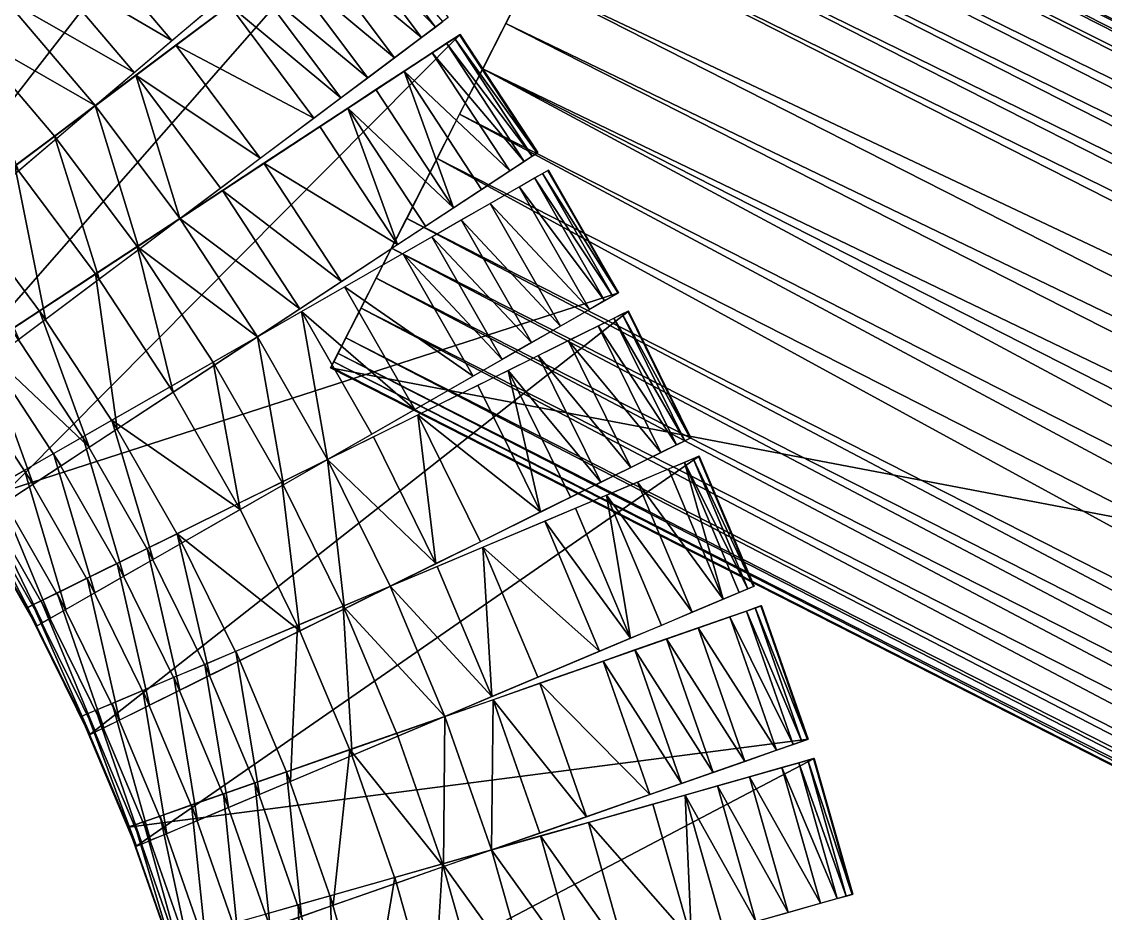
# Model space of a CAD drawing. Header units: metres. Extents: x 13603 to 14134, y -24468 to -24240.
# Drawn here: x 14079 to 14088.37, y -24385.45 to -24377.74 of the extents above; entities that cross this region are included whole.
import ezdxf

# ---------------------------------------------------------------- set-up
doc = ezdxf.new("R2010")
doc.units = ezdxf.units.M

msp = doc.modelspace()

# ---------------------------------------------------------------- linework, layer by layer
at = {"layer": 'L1_L2_201308_VentDevel'}
for points in [[(13805.9824, -24274.2246, 1124.5247), (14123.5234, -24435.6641, 1136.3988), (13803.3535, -24279.3965, 1124.5247)], [(13805.9189, -24274.3496, 1129.0072), (14123.4971, -24435.7168, 1140.6011), (13805.9561, -24274.2773, 1128.7271)], [(13805.9561, -24274.2773, 1128.7271), (14123.5205, -24435.6699, 1140.0408), (13805.9795, -24274.2305, 1128.1667)], [(13805.9561, -24274.2773, 1128.7271), (14123.4971, -24435.7168, 1140.6011), (14123.5205, -24435.6699, 1140.0408)], [(13805.9795, -24274.2305, 1128.1667), (14123.5234, -24435.6641, 1139.7607), (13805.9824, -24274.2246, 1127.8866)], [(13805.9795, -24274.2305, 1128.1667), (14123.5205, -24435.6699, 1140.0408), (14123.5234, -24435.6641, 1139.7607)], [(13805.9824, -24274.2246, 1127.8866), (14123.5234, -24435.6641, 1136.3988), (13805.9824, -24274.2246, 1124.5247)], [(13805.9824, -24274.2246, 1127.8866), (14123.5234, -24435.6641, 1139.7607), (14123.5234, -24435.6641, 1136.3988)], [(13805.8506, -24274.4844, 1129.2874), (14123.46, -24435.7891, 1140.8813), (13805.9189, -24274.3496, 1129.0072)], [(13805.9189, -24274.3496, 1129.0072), (14123.46, -24435.7891, 1140.8813), (14123.4971, -24435.7168, 1140.6011)], [(13805.7197, -24274.7422, 1129.5675), (14123.3916, -24435.9238, 1141.1614), (13805.8506, -24274.4844, 1129.2874)], [(13805.8506, -24274.4844, 1129.2874), (14123.3916, -24435.9238, 1141.1614), (14123.46, -24435.7891, 1140.8813)], [(13805.5879, -24275.002, 1129.7244), (14123.2607, -24436.1816, 1141.4416), (13805.7197, -24274.7422, 1129.5675)], [(13805.7197, -24274.7422, 1129.5675), (14123.2607, -24436.1816, 1141.4416), (14123.3916, -24435.9238, 1141.1614)], [(13805.4561, -24275.2598, 1129.8477), (14123.1289, -24436.4414, 1141.5985), (13805.5879, -24275.002, 1129.7244)], [(13805.5879, -24275.002, 1129.7244), (14123.1289, -24436.4414, 1141.5985), (14123.2607, -24436.1816, 1141.4416)], [(13805.3252, -24275.5176, 1129.9373), (14122.9971, -24436.6992, 1141.7217), (13805.4561, -24275.2598, 1129.8477)], [(13805.4561, -24275.2598, 1129.8477), (14122.9971, -24436.6992, 1141.7217), (14123.1289, -24436.4414, 1141.5985)], [(13805.0625, -24276.0352, 1130.0662), (14122.8662, -24436.957, 1141.8114), (13805.3252, -24275.5176, 1129.9373)], [(13805.3252, -24275.5176, 1129.9373), (14122.8662, -24436.957, 1141.8114), (14122.9971, -24436.6992, 1141.7217)], [(13804.8682, -24276.418, 1130.111), (14122.6035, -24437.4746, 1141.9403), (13805.0625, -24276.0352, 1130.0662)], [(13805.0625, -24276.0352, 1130.0662), (14122.6035, -24437.4746, 1141.9403), (14122.8662, -24436.957, 1141.8114)], [(13804.668, -24276.8105, 1130.1278), (14122.4092, -24437.8574, 1141.9851), (13804.8682, -24276.418, 1130.111)], [(13804.8682, -24276.418, 1130.111), (14122.4092, -24437.8574, 1141.9851), (14122.6035, -24437.4746, 1141.9403)], [(13804.4678, -24277.2031, 1130.111), (14122.0088, -24438.6426, 1141.9851), (13804.668, -24276.8105, 1130.1278)], [(13804.668, -24276.8105, 1130.1278), (14122.0088, -24438.6426, 1141.9851), (14122.209, -24438.25, 1142.0019)], [(13804.668, -24276.8105, 1130.1278), (14122.209, -24438.25, 1142.0019), (14122.4092, -24437.8574, 1141.9851)], [(13804.2734, -24277.5859, 1130.0662), (14121.8145, -24439.0254, 1141.9403), (13804.4678, -24277.2031, 1130.111)], [(13804.4678, -24277.2031, 1130.111), (14121.8145, -24439.0254, 1141.9403), (14122.0088, -24438.6426, 1141.9851)], [(13804.0107, -24278.1035, 1129.9373), (14121.5518, -24439.543, 1141.8114), (13804.2734, -24277.5859, 1130.0662)], [(13804.2734, -24277.5859, 1130.0662), (14121.5518, -24439.543, 1141.8114), (14121.8145, -24439.0254, 1141.9403)], [(13803.8799, -24278.3613, 1129.8477), (14121.4209, -24439.8008, 1141.7217), (13804.0107, -24278.1035, 1129.9373)], [(13804.0107, -24278.1035, 1129.9373), (14121.4209, -24439.8008, 1141.7217), (14121.5518, -24439.543, 1141.8114)], [(13803.748, -24278.6191, 1129.7244), (14121.2891, -24440.0586, 1141.5985), (13803.8799, -24278.3613, 1129.8477)], [(13803.8799, -24278.3613, 1129.8477), (14121.2891, -24440.0586, 1141.5985), (14121.4209, -24439.8008, 1141.7217)], [(13803.6162, -24278.8789, 1129.5675), (14121.1572, -24440.3184, 1141.4416), (13803.748, -24278.6191, 1129.7244)], [(13803.748, -24278.6191, 1129.7244), (14121.1572, -24440.3184, 1141.4416), (14121.2891, -24440.0586, 1141.5985)], [(13803.4854, -24279.1367, 1129.2874), (14121.0264, -24440.5762, 1141.1614), (13803.6162, -24278.8789, 1129.5675)], [(13803.6162, -24278.8789, 1129.5675), (14121.0264, -24440.5762, 1141.1614), (14121.1572, -24440.3184, 1141.4416)], [(13803.417, -24279.2715, 1129.0072), (14120.958, -24440.7109, 1140.8813), (13803.4854, -24279.1367, 1129.2874)], [(13803.4854, -24279.1367, 1129.2874), (14120.958, -24440.7109, 1140.8813), (14121.0264, -24440.5762, 1141.1614)], [(13803.3564, -24279.3906, 1128.1667), (14120.8975, -24440.8301, 1140.0408), (13803.3799, -24279.3438, 1128.7271)], [(13803.3799, -24279.3438, 1128.7271), (14120.9209, -24440.7832, 1140.6011), (13803.417, -24279.2715, 1129.0072)], [(13803.3799, -24279.3438, 1128.7271), (14120.8975, -24440.8301, 1140.0408), (14120.9209, -24440.7832, 1140.6011)], [(13803.417, -24279.2715, 1129.0072), (14120.9209, -24440.7832, 1140.6011), (14120.958, -24440.7109, 1140.8813)], [(13803.3535, -24279.3965, 1127.8866), (14120.8945, -24440.8359, 1139.7607), (13803.3564, -24279.3906, 1128.1667)], [(13803.3535, -24279.3965, 1124.5247), (14123.5234, -24435.6641, 1136.3988), (14120.8945, -24440.8359, 1136.3988)], [(13803.3535, -24279.3965, 1124.5247), (14120.8945, -24440.8359, 1136.3988), (13803.3535, -24279.3965, 1127.8866)], [(13803.3535, -24279.3965, 1127.8866), (14120.8945, -24440.8359, 1136.3988), (14120.8945, -24440.8359, 1139.7607)], [(13803.3564, -24279.3906, 1128.1667), (14120.8945, -24440.8359, 1139.7607), (14120.8975, -24440.8301, 1140.0408)], [(14079.0713, -24373.6934, 1134.5474), (14076.0352, -24378.7832, 1134.5555), (14075.1377, -24377.9551, 1134.5474)], [(14079.0713, -24373.6934, 1134.5474), (14079.9688, -24374.5215, 1134.5555), (14076.0352, -24378.7832, 1134.5555)], [(14080.0957, -24374.6465, 1134.5555), (14080.9414, -24375.5293, 1134.5637), (14075.9082, -24378.6582, 1134.5555)], [(14075.9082, -24378.6582, 1134.5555), (14080.9414, -24375.5293, 1134.5637), (14076.7539, -24379.541, 1134.5637)], [(14084.3027, -24375.5625, 1134.5825), (14102.1309, -24384.627, 1135.2491), (14081.6738, -24380.7344, 1134.5825)], [(14084.2764, -24375.6152, 1138.7848), (14102.1279, -24384.6328, 1138.8911), (14084.2998, -24375.5684, 1138.2245)], [(14084.2998, -24375.5684, 1138.2245), (14102.1309, -24384.627, 1138.611), (14084.3027, -24375.5625, 1137.9443)], [(14084.2998, -24375.5684, 1138.2245), (14102.1279, -24384.6328, 1138.8911), (14102.1309, -24384.627, 1138.611)], [(14084.3027, -24375.5625, 1137.9443), (14102.1309, -24384.627, 1135.2491), (14084.3027, -24375.5625, 1134.5825)], [(14084.3027, -24375.5625, 1137.9443), (14102.1309, -24384.627, 1138.611), (14102.1309, -24384.627, 1135.2491)], [(14081.0596, -24375.6602, 1134.5637), (14077.4258, -24380.3418, 1134.5719), (14076.6357, -24379.4102, 1134.5637)], [(14081.0596, -24375.6602, 1134.5637), (14081.8496, -24376.5918, 1134.5719), (14077.4258, -24380.3418, 1134.5719)], [(14084.1709, -24375.8223, 1139.3451), (14102.0674, -24384.752, 1139.7316), (14084.2393, -24375.6875, 1139.0649)], [(14084.2393, -24375.6875, 1139.0649), (14102.1045, -24384.6797, 1139.4514), (14084.2764, -24375.6152, 1138.7848)], [(14084.2393, -24375.6875, 1139.0649), (14102.0674, -24384.752, 1139.7316), (14102.1045, -24384.6797, 1139.4514)], [(14084.2764, -24375.6152, 1138.7848), (14102.1045, -24384.6797, 1139.4514), (14102.1279, -24384.6328, 1138.8911)], [(14084.04, -24376.0801, 1139.6252), (14101.999, -24384.8867, 1140.0117), (14084.1709, -24375.8223, 1139.3451)], [(14084.1709, -24375.8223, 1139.3451), (14101.999, -24384.8867, 1140.0117), (14102.0674, -24384.752, 1139.7316)], [(14083.9082, -24376.3398, 1139.7822), (14101.8682, -24385.1445, 1140.2919), (14084.04, -24376.0801, 1139.6252)], [(14084.04, -24376.0801, 1139.6252), (14101.8682, -24385.1445, 1140.2919), (14101.999, -24384.8867, 1140.0117)], [(14083.7773, -24376.5977, 1139.9054), (14101.7363, -24385.4043, 1140.4488), (14083.9082, -24376.3398, 1139.7822)], [(14083.9082, -24376.3398, 1139.7822), (14101.7363, -24385.4043, 1140.4488), (14101.8682, -24385.1445, 1140.2919)], [(14083.6455, -24376.8555, 1139.9951), (14101.6055, -24385.6621, 1140.572), (14083.7773, -24376.5977, 1139.9054)], [(14083.7773, -24376.5977, 1139.9054), (14101.6055, -24385.6621, 1140.572), (14101.7363, -24385.4043, 1140.4488)], [(14081.959, -24376.7285, 1134.5719), (14078.0479, -24381.1816, 1134.5801), (14077.3164, -24380.2051, 1134.5719)], [(14081.959, -24376.7285, 1134.5719), (14082.6904, -24377.7051, 1134.5801), (14078.0479, -24381.1816, 1134.5801)], [(14081.7266, -24376.9023, 1139.332), (14082.5791, -24377.7891, 1139.0602), (14081.8477, -24376.8125, 1139.052)], [(14081.8477, -24376.8125, 1139.052), (14082.5791, -24377.7891, 1139.0602), (14082.6436, -24377.7402, 1138.7802)], [(14081.4941, -24377.0762, 1139.612), (14082.458, -24377.8789, 1139.3402), (14081.7266, -24376.9023, 1139.332)], [(14081.7266, -24376.9023, 1139.332), (14082.458, -24377.8789, 1139.3402), (14082.5791, -24377.7891, 1139.0602)], [(14083.3828, -24377.373, 1140.124), (14101.4736, -24385.9199, 1140.6617), (14083.6455, -24376.8555, 1139.9951)], [(14083.6455, -24376.8555, 1139.9951), (14101.4736, -24385.9199, 1140.6617), (14101.6055, -24385.6621, 1140.572)], [(14079.1836, -24377.25, 1140.147), (14080.3008, -24377.9043, 1140.1104), (14079.5107, -24376.9727, 1140.1022)], [(14079.5107, -24376.9727, 1140.1022), (14080.3008, -24377.9043, 1140.1104), (14080.7432, -24377.5293, 1139.9816)], [(14081.2627, -24377.25, 1139.7688), (14082.2256, -24378.0527, 1139.6202), (14081.4941, -24377.0762, 1139.612)], [(14081.4941, -24377.0762, 1139.612), (14082.2256, -24378.0527, 1139.6202), (14082.458, -24377.8789, 1139.3402)], [(14078.8477, -24377.5352, 1140.1638), (14079.9736, -24378.1816, 1140.1552), (14079.1836, -24377.25, 1140.147)], [(14079.1836, -24377.25, 1140.147), (14079.9736, -24378.1816, 1140.1552), (14080.3008, -24377.9043, 1140.1104)], [(14081.0303, -24377.4238, 1139.892), (14081.9941, -24378.2266, 1139.777), (14081.2627, -24377.25, 1139.7688)], [(14081.2627, -24377.25, 1139.7688), (14081.9941, -24378.2266, 1139.777), (14082.2256, -24378.0527, 1139.6202)], [(14083.1885, -24377.7559, 1140.1688), (14101.2109, -24386.4375, 1140.7906), (14083.3828, -24377.373, 1140.124)], [(14083.3828, -24377.373, 1140.124), (14101.2109, -24386.4375, 1140.7906), (14101.4736, -24385.9199, 1140.6617)], [(14080.7979, -24377.5977, 1139.9816), (14081.7617, -24378.4004, 1139.9002), (14081.0303, -24377.4238, 1139.892)], [(14081.0303, -24377.4238, 1139.892), (14081.7617, -24378.4004, 1139.9002), (14081.9941, -24378.2266, 1139.777)], [(14078.5117, -24377.8203, 1140.147), (14079.6377, -24378.4668, 1140.172), (14078.8477, -24377.5352, 1140.1638)], [(14078.8477, -24377.5352, 1140.1638), (14079.6377, -24378.4668, 1140.172), (14079.9736, -24378.1816, 1140.1552)], [(14080.334, -24377.9453, 1140.1104), (14081.5293, -24378.5742, 1139.9898), (14080.7979, -24377.5977, 1139.9816)], [(14080.7979, -24377.5977, 1139.9816), (14081.5293, -24378.5742, 1139.9898), (14081.7617, -24378.4004, 1139.9002)], [(14078.5117, -24377.8203, 1140.147), (14078.9746, -24379.0293, 1140.1104), (14079.3018, -24378.752, 1140.1552)], [(14078.5117, -24377.8203, 1140.147), (14079.3018, -24378.752, 1140.1552), (14079.6377, -24378.4668, 1140.172)], [(14082.9883, -24378.1484, 1140.1855), (14101.0166, -24386.8203, 1140.8354), (14083.1885, -24377.7559, 1140.1688)], [(14083.1885, -24377.7559, 1140.1688), (14101.0166, -24386.8203, 1140.8354), (14101.2109, -24386.4375, 1140.7906)], [(14082.793, -24377.8516, 1134.5801), (14078.6162, -24382.0566, 1134.5883), (14077.9453, -24381.0352, 1134.5801)], [(14082.793, -24377.8516, 1134.5801), (14083.4639, -24378.873, 1134.5883), (14078.6162, -24382.0566, 1134.5883)], [(14082.5508, -24378.0098, 1139.3402), (14083.3477, -24378.9492, 1139.0684), (14082.6768, -24377.9277, 1139.0602)], [(14082.6768, -24377.9277, 1139.0602), (14083.415, -24378.9043, 1138.7883), (14082.7441, -24377.8828, 1138.7802)], [(14082.6768, -24377.9277, 1139.0602), (14083.3477, -24378.9492, 1139.0684), (14083.415, -24378.9043, 1138.7883)], [(14082.7441, -24377.8828, 1138.7802), (14083.459, -24378.877, 1138.2283), (14082.7881, -24377.8555, 1138.2202)], [(14082.7441, -24377.8828, 1138.7802), (14083.415, -24378.9043, 1138.7883), (14083.459, -24378.877, 1138.2283)], [(14082.7881, -24377.8555, 1138.2202), (14083.4639, -24378.873, 1137.9483), (14082.793, -24377.8516, 1137.9401)], [(14082.7881, -24377.8555, 1138.2202), (14083.459, -24378.877, 1138.2283), (14083.4639, -24378.873, 1137.9483)], [(14082.793, -24377.8516, 1137.9401), (14083.4639, -24378.873, 1134.5883), (14082.793, -24377.8516, 1134.5801)], [(14082.793, -24377.8516, 1137.9401), (14083.4639, -24378.873, 1137.9483), (14083.4639, -24378.873, 1134.5883)], [(14079.9902, -24378.2031, 1140.1552), (14081.0654, -24378.9219, 1140.1186), (14080.334, -24377.9453, 1140.1104)], [(14080.334, -24377.9453, 1140.1104), (14081.0654, -24378.9219, 1140.1186), (14081.5293, -24378.5742, 1139.9898)], [(14082.3086, -24378.1699, 1139.6202), (14083.2217, -24379.0312, 1139.3484), (14082.5508, -24378.0098, 1139.3402)], [(14082.5508, -24378.0098, 1139.3402), (14083.2217, -24379.0312, 1139.3484), (14083.3477, -24378.9492, 1139.0684)], [(14079.6377, -24378.4668, 1140.172), (14080.3691, -24379.4434, 1140.1802), (14079.9902, -24378.2031, 1140.1552)], [(14079.9902, -24378.2031, 1140.1552), (14080.3691, -24379.4434, 1140.1802), (14080.7217, -24379.1797, 1140.1634)], [(14079.9902, -24378.2031, 1140.1552), (14080.7217, -24379.1797, 1140.1634), (14081.0654, -24378.9219, 1140.1186)], [(14082.0654, -24378.3281, 1139.777), (14082.7363, -24379.3496, 1139.7852), (14082.3086, -24378.1699, 1139.6202)], [(14082.3086, -24378.1699, 1139.6202), (14082.7363, -24379.3496, 1139.7852), (14082.9795, -24379.1914, 1139.6284)], [(14082.3086, -24378.1699, 1139.6202), (14082.9795, -24379.1914, 1139.6284), (14083.2217, -24379.0312, 1139.3484)], [(14082.7881, -24378.541, 1140.1688), (14100.6162, -24387.6055, 1140.8354), (14082.9883, -24378.1484, 1140.1855)], [(14082.9883, -24378.1484, 1140.1855), (14100.6162, -24387.6055, 1140.8354), (14100.8164, -24387.2129, 1140.8522)], [(14082.9883, -24378.1484, 1140.1855), (14100.8164, -24387.2129, 1140.8522), (14101.0166, -24386.8203, 1140.8354)], [(14081.8232, -24378.4883, 1139.9002), (14082.7363, -24379.3496, 1139.7852), (14082.0654, -24378.3281, 1139.777)], [(14079.2852, -24378.7305, 1140.1552), (14080.0166, -24379.707, 1140.1634), (14079.6377, -24378.4668, 1140.172)], [(14079.6377, -24378.4668, 1140.172), (14080.0166, -24379.707, 1140.1634), (14080.3691, -24379.4434, 1140.1802)], [(14081.5811, -24378.6465, 1139.9898), (14082.252, -24379.668, 1139.998), (14081.8232, -24378.4883, 1139.9002)], [(14081.8232, -24378.4883, 1139.9002), (14082.252, -24379.668, 1139.998), (14082.4941, -24379.5098, 1139.9084)], [(14081.8232, -24378.4883, 1139.9002), (14082.4941, -24379.5098, 1139.9084), (14082.7363, -24379.3496, 1139.7852)], [(14082.5938, -24378.9238, 1140.124), (14100.4219, -24387.9883, 1140.7906), (14082.7881, -24378.541, 1140.1688)], [(14082.7881, -24378.541, 1140.1688), (14100.4219, -24387.9883, 1140.7906), (14100.6162, -24387.6055, 1140.8354)], [(14081.0967, -24378.9648, 1140.1186), (14082.252, -24379.668, 1139.998), (14081.5811, -24378.6465, 1139.9898)], [(14078.9414, -24378.9883, 1140.1104), (14079.6729, -24379.9648, 1140.1186), (14079.2852, -24378.7305, 1140.1552)], [(14079.2852, -24378.7305, 1140.1552), (14079.6729, -24379.9648, 1140.1186), (14080.0166, -24379.707, 1140.1634)], [(14080.7373, -24379.2012, 1140.1634), (14081.7676, -24379.9863, 1140.1268), (14081.0967, -24378.9648, 1140.1186)], [(14081.0967, -24378.9648, 1140.1186), (14081.7676, -24379.9863, 1140.1268), (14082.252, -24379.668, 1139.998)], [(14082.3311, -24379.4414, 1139.9951), (14100.1592, -24388.5059, 1140.6617), (14082.5938, -24378.9238, 1140.124)], [(14082.5938, -24378.9238, 1140.124), (14100.1592, -24388.5059, 1140.6617), (14100.4219, -24387.9883, 1140.7906)], [(14078.4775, -24379.3359, 1139.9816), (14079.209, -24380.3125, 1139.9898), (14078.9414, -24378.9883, 1140.1104)], [(14083.5566, -24379.0234, 1134.5883), (14078.5234, -24381.9062, 1134.5883), (14084.1641, -24380.084, 1134.5964)], [(14078.9414, -24378.9883, 1140.1104), (14079.209, -24380.3125, 1139.9898), (14079.6729, -24379.9648, 1140.1186)], [(14083.4355, -24379.0918, 1139.0684), (14083.5059, -24379.0527, 1138.7883), (14084.1133, -24380.1133, 1138.7965)], [(14083.5059, -24379.0527, 1138.7883), (14083.5518, -24379.0273, 1138.2283), (14084.1592, -24380.0879, 1138.2365)], [(14083.5059, -24379.0527, 1138.7883), (14084.1592, -24380.0879, 1138.2365), (14084.1133, -24380.1133, 1138.7965)], [(14083.5518, -24379.0273, 1138.2283), (14083.5566, -24379.0234, 1137.9483), (14084.1641, -24380.084, 1137.9565)], [(14083.5518, -24379.0273, 1138.2283), (14084.1641, -24380.084, 1137.9565), (14084.1592, -24380.0879, 1138.2365)], [(14083.5566, -24379.0234, 1137.9483), (14083.5566, -24379.0234, 1134.5883), (14084.1641, -24380.084, 1134.5964)], [(14083.5566, -24379.0234, 1137.9483), (14084.1641, -24380.084, 1134.5964), (14084.1641, -24380.084, 1137.9565)], [(14083.3047, -24379.168, 1139.3484), (14083.4355, -24379.0918, 1139.0684), (14084.043, -24380.1523, 1139.0765)], [(14083.4355, -24379.0918, 1139.0684), (14084.1133, -24380.1133, 1138.7965), (14084.043, -24380.1523, 1139.0765)], [(14080.3691, -24379.4434, 1140.1802), (14081.4082, -24380.2227, 1140.1716), (14080.7373, -24379.2012, 1140.1634)], [(14080.7373, -24379.2012, 1140.1634), (14081.4082, -24380.2227, 1140.1716), (14081.7676, -24379.9863, 1140.1268)], [(14083.0527, -24379.3125, 1139.6284), (14083.3047, -24379.168, 1139.3484), (14083.9121, -24380.2285, 1139.3566)], [(14083.3047, -24379.168, 1139.3484), (14084.043, -24380.1523, 1139.0765), (14083.9121, -24380.2285, 1139.3566)], [(14078.4775, -24379.3359, 1139.9816), (14078.9766, -24380.4863, 1139.9002), (14079.209, -24380.3125, 1139.9898)], [(14082.8018, -24379.4551, 1139.7852), (14083.0527, -24379.3125, 1139.6284), (14083.6602, -24380.373, 1139.6365)], [(14083.0527, -24379.3125, 1139.6284), (14083.9121, -24380.2285, 1139.3566), (14083.6602, -24380.373, 1139.6365)], [(14080.001, -24379.6855, 1140.1634), (14081.04, -24380.4648, 1140.1884), (14080.3691, -24379.4434, 1140.1802)], [(14080.3691, -24379.4434, 1140.1802), (14081.04, -24380.4648, 1140.1884), (14081.4082, -24380.2227, 1140.1716)], [(14082.1992, -24379.6992, 1139.9054), (14100.0273, -24388.7637, 1140.572), (14082.3311, -24379.4414, 1139.9951)], [(14082.3311, -24379.4414, 1139.9951), (14100.0273, -24388.7637, 1140.572), (14100.1592, -24388.5059, 1140.6617)], [(14082.5498, -24379.5996, 1139.9084), (14082.8018, -24379.4551, 1139.7852), (14083.4092, -24380.5156, 1139.7933)], [(14082.8018, -24379.4551, 1139.7852), (14083.6602, -24380.373, 1139.6365), (14083.4092, -24380.5156, 1139.7933)], [(14082.2979, -24379.7441, 1139.998), (14082.5498, -24379.5996, 1139.9084), (14083.1572, -24380.6602, 1139.9166)], [(14082.5498, -24379.5996, 1139.9084), (14083.4092, -24380.5156, 1139.7933), (14083.1572, -24380.6602, 1139.9166)], [(14079.6416, -24379.9219, 1140.1186), (14080.3125, -24380.9434, 1140.1268), (14080.001, -24379.6855, 1140.1634)], [(14080.001, -24379.6855, 1140.1634), (14080.3125, -24380.9434, 1140.1268), (14080.6719, -24380.707, 1140.1716)], [(14080.001, -24379.6855, 1140.1634), (14080.6719, -24380.707, 1140.1716), (14081.04, -24380.4648, 1140.1884)], [(14082.0684, -24379.957, 1139.7822), (14099.8965, -24389.0215, 1140.4488), (14082.1992, -24379.6992, 1139.9054)], [(14082.1992, -24379.6992, 1139.9054), (14099.8965, -24389.0215, 1140.4488), (14100.0273, -24388.7637, 1140.572)], [(14081.7949, -24380.0332, 1140.1268), (14082.2979, -24379.7441, 1139.998), (14082.9053, -24380.8047, 1140.0062)], [(14082.2979, -24379.7441, 1139.998), (14083.1572, -24380.6602, 1139.9166), (14082.9053, -24380.8047, 1140.0062)], [(14079.1572, -24380.2402, 1139.9898), (14079.8281, -24381.2617, 1139.998), (14079.6416, -24379.9219, 1140.1186)], [(14079.6416, -24379.9219, 1140.1186), (14079.8281, -24381.2617, 1139.998), (14080.3125, -24380.9434, 1140.1268)], [(14081.9365, -24380.2168, 1139.6252), (14099.7646, -24389.2812, 1140.2919), (14082.0684, -24379.957, 1139.7822)], [(14082.0684, -24379.957, 1139.7822), (14099.7646, -24389.2812, 1140.2919), (14099.8965, -24389.0215, 1140.4488)], [(14078.5234, -24381.9062, 1134.5883), (14079.1309, -24382.9668, 1134.5964), (14084.1641, -24380.084, 1134.5964)], [(14081.4229, -24380.2461, 1140.1716), (14081.7949, -24380.0332, 1140.1268), (14082.4023, -24381.0938, 1140.1349)], [(14081.7949, -24380.0332, 1140.1268), (14082.9053, -24380.8047, 1140.0062), (14082.4023, -24381.0938, 1140.1349)], [(14078.915, -24380.3984, 1139.9002), (14079.5859, -24381.4199, 1139.9084), (14079.1572, -24380.2402, 1139.9898)], [(14084.248, -24380.2422, 1134.5964), (14079.0469, -24382.8086, 1134.5964), (14079.5879, -24383.9043, 1134.6046)], [(14079.1572, -24380.2402, 1139.9898), (14079.5859, -24381.4199, 1139.9084), (14079.8281, -24381.2617, 1139.998)], [(14084.248, -24380.2422, 1134.5964), (14079.5879, -24383.9043, 1134.6046), (14084.7891, -24381.3379, 1134.6046)], [(14081.04, -24380.4648, 1140.1884), (14081.4229, -24380.2461, 1140.1716), (14081.6475, -24381.5254, 1140.1965)], [(14081.4229, -24380.2461, 1140.1716), (14082.0303, -24381.3066, 1140.1797), (14081.6475, -24381.5254, 1140.1965)], [(14081.4229, -24380.2461, 1140.1716), (14082.4023, -24381.0938, 1140.1349), (14082.0303, -24381.3066, 1140.1797)], [(14081.8057, -24380.4746, 1139.3451), (14099.6338, -24389.5391, 1140.0117), (14081.9365, -24380.2168, 1139.6252)], [(14081.9365, -24380.2168, 1139.6252), (14099.6338, -24389.5391, 1140.0117), (14099.7646, -24389.2812, 1140.2919)], [(14084.123, -24380.3027, 1139.0765), (14084.1953, -24380.2676, 1138.7965), (14084.7363, -24381.3633, 1138.8047)], [(14084.1953, -24380.2676, 1138.7965), (14084.2422, -24380.2441, 1138.2365), (14084.7832, -24381.3398, 1138.2447)], [(14084.1953, -24380.2676, 1138.7965), (14084.7832, -24381.3398, 1138.2447), (14084.7363, -24381.3633, 1138.8047)], [(14084.2422, -24380.2441, 1138.2365), (14084.248, -24380.2422, 1137.9565), (14084.7891, -24381.3379, 1137.9647)], [(14084.2422, -24380.2441, 1138.2365), (14084.7891, -24381.3379, 1137.9647), (14084.7832, -24381.3398, 1138.2447)], [(14084.248, -24380.2422, 1137.9565), (14084.248, -24380.2422, 1134.5964), (14084.7891, -24381.3379, 1134.6046)], [(14084.248, -24380.2422, 1137.9565), (14084.7891, -24381.3379, 1134.6046), (14084.7891, -24381.3379, 1137.9647)], [(14083.7275, -24380.498, 1139.6365), (14083.9873, -24380.3691, 1139.3566), (14084.5283, -24381.4648, 1139.3647)], [(14083.9873, -24380.3691, 1139.3566), (14084.123, -24380.3027, 1139.0765), (14084.6641, -24381.3984, 1139.0847)], [(14083.9873, -24380.3691, 1139.3566), (14084.6641, -24381.3984, 1139.0847), (14084.5283, -24381.4648, 1139.3647)], [(14084.123, -24380.3027, 1139.0765), (14084.7363, -24381.3633, 1138.8047), (14084.6641, -24381.3984, 1139.0847)], [(14078.6729, -24380.5586, 1139.777), (14079.5859, -24381.4199, 1139.9084), (14078.915, -24380.3984, 1139.9002)], [(14080.6572, -24380.6836, 1140.1716), (14081.04, -24380.4648, 1140.1884), (14081.2646, -24381.7441, 1140.1797)], [(14081.04, -24380.4648, 1140.1884), (14081.6475, -24381.5254, 1140.1965), (14081.2646, -24381.7441, 1140.1797)], [(14078.4297, -24380.7168, 1139.6202), (14079.1006, -24381.7383, 1139.6284), (14078.6729, -24380.5586, 1139.777)], [(14078.6729, -24380.5586, 1139.777), (14079.1006, -24381.7383, 1139.6284), (14079.3438, -24381.5801, 1139.7852)], [(14078.6729, -24380.5586, 1139.777), (14079.3438, -24381.5801, 1139.7852), (14079.5859, -24381.4199, 1139.9084)], [(14081.7373, -24380.6094, 1139.0649), (14099.5654, -24389.6738, 1139.7316), (14081.8057, -24380.4746, 1139.3451)], [(14081.8057, -24380.4746, 1139.3451), (14099.5654, -24389.6738, 1139.7316), (14099.6338, -24389.5391, 1140.0117)], [(14083.4678, -24380.627, 1139.7933), (14083.7275, -24380.498, 1139.6365), (14084.2686, -24381.5938, 1139.6447)], [(14083.7275, -24380.498, 1139.6365), (14084.5283, -24381.4648, 1139.3647), (14084.2686, -24381.5938, 1139.6447)], [(14081.7002, -24380.6816, 1138.7848), (14099.5283, -24389.7461, 1139.4514), (14081.7373, -24380.6094, 1139.0649)], [(14081.7373, -24380.6094, 1139.0649), (14099.5283, -24389.7461, 1139.4514), (14099.5654, -24389.6738, 1139.7316)], [(14083.208, -24380.7559, 1139.9166), (14083.4678, -24380.627, 1139.7933), (14084.0088, -24381.7227, 1139.8015)], [(14083.4678, -24380.627, 1139.7933), (14084.2686, -24381.5938, 1139.6447), (14084.0088, -24381.7227, 1139.8015)], [(14078.4297, -24380.7168, 1139.6202), (14078.8584, -24381.8984, 1139.3484), (14079.1006, -24381.7383, 1139.6284)], [(14080.2852, -24380.8965, 1140.1268), (14080.6572, -24380.6836, 1140.1716), (14080.8926, -24381.957, 1140.1349)], [(14080.6572, -24380.6836, 1140.1716), (14081.2646, -24381.7441, 1140.1797), (14080.8926, -24381.957, 1140.1349)], [(14081.6738, -24380.7344, 1137.9443), (14099.502, -24389.7988, 1138.611), (14081.6768, -24380.7285, 1138.2245)], [(14081.6738, -24380.7344, 1134.5825), (14102.1309, -24384.627, 1135.2491), (14099.502, -24389.7988, 1135.2491)], [(14081.6738, -24380.7344, 1134.5825), (14099.502, -24389.7988, 1135.2491), (14081.6738, -24380.7344, 1137.9443)], [(14081.6738, -24380.7344, 1137.9443), (14099.502, -24389.7988, 1135.2491), (14099.502, -24389.7988, 1138.611)], [(14081.6768, -24380.7285, 1138.2245), (14099.5049, -24389.793, 1138.8911), (14081.7002, -24380.6816, 1138.7848)], [(14081.6768, -24380.7285, 1138.2245), (14099.502, -24389.7988, 1138.611), (14099.5049, -24389.793, 1138.8911)], [(14081.7002, -24380.6816, 1138.7848), (14099.5049, -24389.793, 1138.8911), (14099.5283, -24389.7461, 1139.4514)], [(14082.9473, -24380.8828, 1140.0062), (14083.208, -24380.7559, 1139.9166), (14083.4883, -24381.9785, 1140.0143)], [(14083.208, -24380.7559, 1139.9166), (14083.749, -24381.8516, 1139.9247), (14083.4883, -24381.9785, 1140.0143)], [(14083.208, -24380.7559, 1139.9166), (14084.0088, -24381.7227, 1139.8015), (14083.749, -24381.8516, 1139.9247)], [(14079.7822, -24381.1855, 1139.998), (14080.2852, -24380.8965, 1140.1268), (14080.8926, -24381.957, 1140.1349)], [(14082.4277, -24381.1406, 1140.1349), (14082.9473, -24380.8828, 1140.0062), (14083.4883, -24381.9785, 1140.0143)], [(14079.5303, -24381.3301, 1139.9084), (14079.7822, -24381.1855, 1139.998), (14080.1377, -24382.3906, 1139.9166)], [(14079.7822, -24381.1855, 1139.998), (14080.3896, -24382.2461, 1140.0062), (14080.1377, -24382.3906, 1139.9166)], [(14079.7822, -24381.1855, 1139.998), (14080.8926, -24381.957, 1140.1349), (14080.3896, -24382.2461, 1140.0062)], [(14082.043, -24381.3301, 1140.1797), (14082.4277, -24381.1406, 1140.1349), (14082.584, -24382.4258, 1140.1879)], [(14082.4277, -24381.1406, 1140.1349), (14082.9688, -24382.2363, 1140.1431), (14082.584, -24382.4258, 1140.1879)], [(14082.4277, -24381.1406, 1140.1349), (14083.4883, -24381.9785, 1140.0143), (14082.9688, -24382.2363, 1140.1431)], [(14079.2783, -24381.4746, 1139.7852), (14079.5303, -24381.3301, 1139.9084), (14079.8857, -24382.5352, 1139.7933)], [(14079.5303, -24381.3301, 1139.9084), (14080.1377, -24382.3906, 1139.9166), (14079.8857, -24382.5352, 1139.7933)], [(14081.6475, -24381.5254, 1140.1965), (14082.043, -24381.3301, 1140.1797), (14082.584, -24382.4258, 1140.1879)], [(14079.0273, -24381.6172, 1139.6284), (14079.2783, -24381.4746, 1139.7852), (14079.6348, -24382.6777, 1139.6365)], [(14079.2783, -24381.4746, 1139.7852), (14079.8857, -24382.5352, 1139.7933), (14079.6348, -24382.6777, 1139.6365)], [(14084.8613, -24381.4961, 1134.6046), (14079.5156, -24383.7461, 1134.6046), (14079.9893, -24384.8711, 1134.6128)], [(14084.8613, -24381.4961, 1134.6046), (14079.9893, -24384.8711, 1134.6128), (14085.335, -24382.6211, 1134.6128)], [(14084.8076, -24381.5176, 1138.8047), (14084.8555, -24381.498, 1138.2447), (14085.3291, -24382.623, 1138.2529)], [(14084.8555, -24381.498, 1138.2447), (14084.8613, -24381.4961, 1137.9647), (14085.335, -24382.6211, 1137.9728)], [(14084.8555, -24381.498, 1138.2447), (14085.335, -24382.6211, 1137.9728), (14085.3291, -24382.623, 1138.2529)], [(14084.8613, -24381.4961, 1137.9647), (14084.8613, -24381.4961, 1134.6046), (14085.335, -24382.6211, 1134.6128)], [(14084.8613, -24381.4961, 1137.9647), (14085.335, -24382.6211, 1134.6128), (14085.335, -24382.6211, 1137.9728)], [(14081.252, -24381.7207, 1140.1797), (14081.6475, -24381.5254, 1140.1965), (14081.793, -24382.8164, 1140.1879)], [(14081.6475, -24381.5254, 1140.1965), (14082.1885, -24382.6211, 1140.2047), (14081.793, -24382.8164, 1140.1879)], [(14081.6475, -24381.5254, 1140.1965), (14082.584, -24382.4258, 1140.1879), (14082.1885, -24382.6211, 1140.2047)], [(14084.5938, -24381.6074, 1139.3647), (14084.7334, -24381.5508, 1139.0847), (14085.0674, -24382.7324, 1139.3729)], [(14084.7334, -24381.5508, 1139.0847), (14084.8076, -24381.5176, 1138.8047), (14085.2812, -24382.6426, 1138.8129)], [(14084.7334, -24381.5508, 1139.0847), (14085.207, -24382.6758, 1139.0929), (14085.0674, -24382.7324, 1139.3729)], [(14084.7334, -24381.5508, 1139.0847), (14085.2812, -24382.6426, 1138.8129), (14085.207, -24382.6758, 1139.0929)], [(14084.8076, -24381.5176, 1138.8047), (14085.3291, -24382.623, 1138.2529), (14085.2812, -24382.6426, 1138.8129)], [(14078.7754, -24381.7617, 1139.3484), (14079.0273, -24381.6172, 1139.6284), (14079.3828, -24382.8223, 1139.3566)], [(14079.0273, -24381.6172, 1139.6284), (14079.6348, -24382.6777, 1139.6365), (14079.3828, -24382.8223, 1139.3566)], [(14084.3271, -24381.7207, 1139.6447), (14084.5938, -24381.6074, 1139.3647), (14085.0674, -24382.7324, 1139.3729)], [(14078.6445, -24381.8379, 1139.0684), (14078.7754, -24381.7617, 1139.3484), (14079.252, -24382.8984, 1139.0765)], [(14078.7754, -24381.7617, 1139.3484), (14079.3828, -24382.8223, 1139.3566), (14079.252, -24382.8984, 1139.0765)], [(14080.8672, -24381.9102, 1140.1349), (14081.252, -24381.7207, 1140.1797), (14081.4082, -24383.0059, 1140.1431)], [(14081.252, -24381.7207, 1140.1797), (14081.793, -24382.8164, 1140.1879), (14081.4082, -24383.0059, 1140.1431)], [(14084.0596, -24381.834, 1139.8015), (14084.3271, -24381.7207, 1139.6447), (14084.8008, -24382.8457, 1139.6529)], [(14084.3271, -24381.7207, 1139.6447), (14085.0674, -24382.7324, 1139.3729), (14084.8008, -24382.8457, 1139.6529)], [(14078.5742, -24381.877, 1138.7883), (14078.6445, -24381.8379, 1139.0684), (14079.1816, -24382.9375, 1138.7965)], [(14078.6445, -24381.8379, 1139.0684), (14079.252, -24382.8984, 1139.0765), (14079.1816, -24382.9375, 1138.7965)], [(14083.792, -24381.9453, 1139.9247), (14084.0596, -24381.834, 1139.8015), (14084.2656, -24383.0703, 1139.9329)], [(14084.0596, -24381.834, 1139.8015), (14084.5332, -24382.959, 1139.8097), (14084.2656, -24383.0703, 1139.9329)], [(14084.0596, -24381.834, 1139.8015), (14084.8008, -24382.8457, 1139.6529), (14084.5332, -24382.959, 1139.8097)], [(14078.5234, -24381.9062, 1137.9483), (14078.5283, -24381.9023, 1138.2283), (14079.1309, -24382.9668, 1137.9565)], [(14078.5234, -24381.9062, 1134.5883), (14078.5234, -24381.9062, 1137.9483), (14079.1309, -24382.9668, 1134.5964)], [(14078.5234, -24381.9062, 1137.9483), (14079.1309, -24382.9668, 1137.9565), (14079.1309, -24382.9668, 1134.5964)], [(14078.5283, -24381.9023, 1138.2283), (14078.5742, -24381.877, 1138.7883), (14079.1357, -24382.9629, 1138.2365)], [(14078.5283, -24381.9023, 1138.2283), (14079.1357, -24382.9629, 1138.2365), (14079.1309, -24382.9668, 1137.9565)], [(14078.5742, -24381.877, 1138.7883), (14079.1816, -24382.9375, 1138.7965), (14079.1357, -24382.9629, 1138.2365)], [(14080.3477, -24382.168, 1140.0062), (14080.8672, -24381.9102, 1140.1349), (14081.4082, -24383.0059, 1140.1431)], [(14083.5244, -24382.0586, 1140.0143), (14083.792, -24381.9453, 1139.9247), (14084.2656, -24383.0703, 1139.9329)], [(14082.9902, -24382.2832, 1140.1431), (14083.5244, -24382.0586, 1140.0143), (14083.998, -24383.1836, 1140.0225)], [(14083.5244, -24382.0586, 1140.0143), (14084.2656, -24383.0703, 1139.9329), (14083.998, -24383.1836, 1140.0225)], [(14080.0869, -24382.2949, 1139.9166), (14080.3477, -24382.168, 1140.0062), (14080.6279, -24383.3906, 1139.9247)], [(14080.3477, -24382.168, 1140.0062), (14080.8887, -24383.2637, 1140.0143), (14080.6279, -24383.3906, 1139.9247)], [(14080.3477, -24382.168, 1140.0062), (14081.4082, -24383.0059, 1140.1431), (14080.8887, -24383.2637, 1140.0143)], [(14079.8271, -24382.4238, 1139.7933), (14080.0869, -24382.2949, 1139.9166), (14080.3682, -24383.5195, 1139.8015)], [(14080.0869, -24382.2949, 1139.9166), (14080.6279, -24383.3906, 1139.9247), (14080.3682, -24383.5195, 1139.8015)], [(14082.5947, -24382.4492, 1140.1879), (14082.9902, -24382.2832, 1140.1431), (14083.0684, -24383.5742, 1140.1961)], [(14082.9902, -24382.2832, 1140.1431), (14083.4639, -24383.4082, 1140.1513), (14083.0684, -24383.5742, 1140.1961)], [(14082.9902, -24382.2832, 1140.1431), (14083.998, -24383.1836, 1140.0225), (14083.4639, -24383.4082, 1140.1513)], [(14079.5674, -24382.5527, 1139.6365), (14079.8271, -24382.4238, 1139.7933), (14080.1084, -24383.6484, 1139.6447)], [(14079.8271, -24382.4238, 1139.7933), (14080.3682, -24383.5195, 1139.8015), (14080.1084, -24383.6484, 1139.6447)], [(14082.1885, -24382.6211, 1140.2047), (14082.5947, -24382.4492, 1140.1879), (14083.0684, -24383.5742, 1140.1961)], [(14079.3076, -24382.6816, 1139.3566), (14079.5674, -24382.5527, 1139.6365), (14079.8486, -24383.7773, 1139.3647)], [(14079.5674, -24382.5527, 1139.6365), (14080.1084, -24383.6484, 1139.6447), (14079.8486, -24383.7773, 1139.3647)], [(14081.7822, -24382.793, 1140.1879), (14082.1885, -24382.6211, 1140.2047), (14082.6621, -24383.7461, 1140.2129)], [(14082.1885, -24382.6211, 1140.2047), (14083.0684, -24383.5742, 1140.1961), (14082.6621, -24383.7461, 1140.2129)], [(14079.1719, -24382.748, 1139.0765), (14079.3076, -24382.6816, 1139.3566), (14079.7129, -24383.8438, 1139.0847)], [(14079.3076, -24382.6816, 1139.3566), (14079.8486, -24383.7773, 1139.3647), (14079.7129, -24383.8438, 1139.0847)], [(14079.0469, -24382.8086, 1137.9565), (14079.0527, -24382.8066, 1138.2365), (14079.5879, -24383.9043, 1137.9647)], [(14079.0469, -24382.8086, 1134.5964), (14079.0469, -24382.8086, 1137.9565), (14079.5879, -24383.9043, 1134.6046)], [(14079.0469, -24382.8086, 1137.9565), (14079.5879, -24383.9043, 1137.9647), (14079.5879, -24383.9043, 1134.6046)], [(14079.0527, -24382.8066, 1138.2365), (14079.0996, -24382.7832, 1138.7965), (14079.5938, -24383.9023, 1138.2447)], [(14079.0527, -24382.8066, 1138.2365), (14079.5938, -24383.9023, 1138.2447), (14079.5879, -24383.9043, 1137.9647)], [(14079.0996, -24382.7832, 1138.7965), (14079.1719, -24382.748, 1139.0765), (14079.6406, -24383.8789, 1138.8047)], [(14079.0996, -24382.7832, 1138.7965), (14079.6406, -24383.8789, 1138.8047), (14079.5938, -24383.9023, 1138.2447)], [(14079.1719, -24382.748, 1139.0765), (14079.7129, -24383.8438, 1139.0847), (14079.6406, -24383.8789, 1138.8047)], [(14085.3994, -24382.7891, 1134.6128), (14085.8027, -24383.9434, 1134.621), (14079.9248, -24384.7031, 1134.6128)], [(14081.3867, -24382.959, 1140.1431), (14081.7822, -24382.793, 1140.1879), (14081.8604, -24384.084, 1140.1513)], [(14081.7822, -24382.793, 1140.1879), (14082.2559, -24383.918, 1140.1961), (14081.8604, -24384.084, 1140.1513)], [(14081.7822, -24382.793, 1140.1879), (14082.6621, -24383.7461, 1140.2129), (14082.2559, -24383.918, 1140.1961)], [(14085.2686, -24382.8359, 1139.0929), (14085.748, -24383.9629, 1138.821), (14085.3447, -24382.8086, 1138.8129)], [(14085.3447, -24382.8086, 1138.8129), (14085.7979, -24383.9453, 1138.261), (14085.3945, -24382.791, 1138.2529)], [(14085.3447, -24382.8086, 1138.8129), (14085.748, -24383.9629, 1138.821), (14085.7979, -24383.9453, 1138.261)], [(14085.3945, -24382.791, 1138.2529), (14085.8027, -24383.9434, 1137.981), (14085.3994, -24382.7891, 1137.9728)], [(14085.3945, -24382.791, 1138.2529), (14085.7979, -24383.9453, 1138.261), (14085.8027, -24383.9434, 1137.981)], [(14085.3994, -24382.7891, 1137.9728), (14085.8027, -24383.9434, 1134.621), (14085.3994, -24382.7891, 1134.6128)], [(14085.3994, -24382.7891, 1137.9728), (14085.8027, -24383.9434, 1137.981), (14085.8027, -24383.9434, 1134.621)], [(14084.8525, -24382.9805, 1139.6529), (14085.5293, -24384.0391, 1139.3811), (14085.126, -24382.8848, 1139.3729)], [(14085.126, -24382.8848, 1139.3729), (14085.6719, -24383.9902, 1139.1011), (14085.2686, -24382.8359, 1139.0929)], [(14085.126, -24382.8848, 1139.3729), (14085.5293, -24384.0391, 1139.3811), (14085.6719, -24383.9902, 1139.1011)], [(14085.2686, -24382.8359, 1139.0929), (14085.6719, -24383.9902, 1139.1011), (14085.748, -24383.9629, 1138.821)], [(14080.8525, -24383.1836, 1140.0143), (14081.3867, -24382.959, 1140.1431), (14081.3262, -24384.3086, 1140.0225)], [(14081.3867, -24382.959, 1140.1431), (14081.8604, -24384.084, 1140.1513), (14081.3262, -24384.3086, 1140.0225)], [(14084.5781, -24383.0762, 1139.8097), (14085.2559, -24384.1348, 1139.6611), (14084.8525, -24382.9805, 1139.6529)], [(14084.8525, -24382.9805, 1139.6529), (14085.2559, -24384.1348, 1139.6611), (14085.5293, -24384.0391, 1139.3811)], [(14084.3047, -24383.1719, 1139.9329), (14084.9814, -24384.2305, 1139.8179), (14084.5781, -24383.0762, 1139.8097)], [(14084.5781, -24383.0762, 1139.8097), (14084.9814, -24384.2305, 1139.8179), (14085.2559, -24384.1348, 1139.6611)], [(14080.585, -24383.2969, 1139.9247), (14080.8525, -24383.1836, 1140.0143), (14081.0586, -24384.4219, 1139.9329)], [(14080.8525, -24383.1836, 1140.0143), (14081.3262, -24384.3086, 1140.0225), (14081.0586, -24384.4219, 1139.9329)], [(14084.0312, -24383.2676, 1140.0225), (14084.708, -24384.3262, 1139.9411), (14084.3047, -24383.1719, 1139.9329)], [(14084.3047, -24383.1719, 1139.9329), (14084.708, -24384.3262, 1139.9411), (14084.9814, -24384.2305, 1139.8179)], [(14083.4834, -24383.459, 1140.1513), (14084.4346, -24384.4219, 1140.0307), (14084.0312, -24383.2676, 1140.0225)], [(14084.0312, -24383.2676, 1140.0225), (14084.4346, -24384.4219, 1140.0307), (14084.708, -24384.3262, 1139.9411)], [(14080.3174, -24383.4082, 1139.8015), (14080.585, -24383.2969, 1139.9247), (14080.791, -24384.5332, 1139.8097)], [(14080.585, -24383.2969, 1139.9247), (14081.0586, -24384.4219, 1139.9329), (14080.791, -24384.5332, 1139.8097)], [(14080.0498, -24383.5215, 1139.6447), (14080.3174, -24383.4082, 1139.8015), (14080.5234, -24384.6465, 1139.6529)], [(14080.3174, -24383.4082, 1139.8015), (14080.791, -24384.5332, 1139.8097), (14080.5234, -24384.6465, 1139.6529)], [(14083.0781, -24383.6016, 1140.1961), (14083.8867, -24384.6133, 1140.1595), (14083.4834, -24383.459, 1140.1513)], [(14083.4834, -24383.459, 1140.1513), (14083.8867, -24384.6133, 1140.1595), (14084.4346, -24384.4219, 1140.0307)], [(14079.7832, -24383.6348, 1139.3647), (14080.0498, -24383.5215, 1139.6447), (14080.2568, -24384.7598, 1139.3729)], [(14080.0498, -24383.5215, 1139.6447), (14080.5234, -24384.6465, 1139.6529), (14080.2568, -24384.7598, 1139.3729)], [(14079.6436, -24383.6914, 1139.0847), (14079.7832, -24383.6348, 1139.3647), (14080.1172, -24384.8164, 1139.0929)], [(14079.7832, -24383.6348, 1139.3647), (14080.2568, -24384.7598, 1139.3729), (14080.1172, -24384.8164, 1139.0929)], [(14082.6621, -24383.7461, 1140.2129), (14083.0654, -24384.9004, 1140.2211), (14083.0781, -24383.6016, 1140.1961)], [(14083.0781, -24383.6016, 1140.1961), (14083.0654, -24384.9004, 1140.2211), (14083.4814, -24384.7559, 1140.2043)], [(14083.0781, -24383.6016, 1140.1961), (14083.4814, -24384.7559, 1140.2043), (14083.8867, -24384.6133, 1140.1595)], [(14079.5156, -24383.7461, 1137.9647), (14079.5215, -24383.7441, 1138.2447), (14079.9893, -24384.8711, 1137.9728)], [(14079.5156, -24383.7461, 1134.6046), (14079.5156, -24383.7461, 1137.9647), (14079.9893, -24384.8711, 1134.6128)], [(14079.5156, -24383.7461, 1137.9647), (14079.9893, -24384.8711, 1137.9728), (14079.9893, -24384.8711, 1134.6128)], [(14079.5215, -24383.7441, 1138.2447), (14079.5693, -24383.7246, 1138.8047), (14079.9951, -24384.8691, 1138.2529)], [(14079.5215, -24383.7441, 1138.2447), (14079.9951, -24384.8691, 1138.2529), (14079.9893, -24384.8711, 1137.9728)], [(14079.5693, -24383.7246, 1138.8047), (14079.6436, -24383.6914, 1139.0847), (14080.043, -24384.8496, 1138.8129)], [(14079.5693, -24383.7246, 1138.8047), (14080.043, -24384.8496, 1138.8129), (14079.9951, -24384.8691, 1138.2529)], [(14079.6436, -24383.6914, 1139.0847), (14080.1172, -24384.8164, 1139.0929), (14080.043, -24384.8496, 1138.8129)], [(14082.2461, -24383.8906, 1140.1961), (14082.6494, -24385.0449, 1140.2043), (14082.6621, -24383.7461, 1140.2129)], [(14082.6621, -24383.7461, 1140.2129), (14082.6494, -24385.0449, 1140.2043), (14083.0654, -24384.9004, 1140.2211)], [(14081.8408, -24384.0332, 1140.1513), (14082.6494, -24385.0449, 1140.2043), (14082.2461, -24383.8906, 1140.1961)], [(14079.9248, -24384.7031, 1134.6128), (14085.8027, -24383.9434, 1134.621), (14080.3281, -24385.8574, 1134.621)], [(14085.8555, -24384.1094, 1134.621), (14080.6084, -24386.8652, 1134.6292), (14080.2754, -24385.6914, 1134.621)], [(14085.8555, -24384.1094, 1134.621), (14086.1885, -24385.2832, 1134.6292), (14080.6084, -24386.8652, 1134.6292)], [(14081.293, -24384.2246, 1140.0225), (14081.6963, -24385.3789, 1140.0307), (14081.8408, -24384.0332, 1140.1513)], [(14081.8408, -24384.0332, 1140.1513), (14081.6963, -24385.3789, 1140.0307), (14082.2441, -24385.1875, 1140.1595)], [(14081.8408, -24384.0332, 1140.1513), (14082.2441, -24385.1875, 1140.1595), (14082.6494, -24385.0449, 1140.2043)], [(14085.7217, -24384.1465, 1139.1011), (14086.1328, -24385.2988, 1138.8292), (14085.7998, -24384.125, 1138.821)], [(14085.7998, -24384.125, 1138.821), (14086.1826, -24385.2852, 1138.2692), (14085.8496, -24384.1113, 1138.261)], [(14085.7998, -24384.125, 1138.821), (14086.1328, -24385.2988, 1138.8292), (14086.1826, -24385.2852, 1138.2692)], [(14085.8496, -24384.1113, 1138.261), (14086.1885, -24385.2832, 1137.9892), (14085.8555, -24384.1094, 1137.981)], [(14085.8496, -24384.1113, 1138.261), (14086.1826, -24385.2852, 1138.2692), (14086.1885, -24385.2832, 1137.9892)], [(14085.8555, -24384.1094, 1137.981), (14086.1885, -24385.2832, 1134.6292), (14085.8555, -24384.1094, 1134.621)], [(14085.8555, -24384.1094, 1137.981), (14086.1885, -24385.2832, 1137.9892), (14086.1885, -24385.2832, 1134.6292)], [(14085.2969, -24384.2676, 1139.6611), (14085.9092, -24385.3613, 1139.3893), (14085.5762, -24384.1875, 1139.3811)], [(14085.5762, -24384.1875, 1139.3811), (14086.0547, -24385.3203, 1139.1093), (14085.7217, -24384.1465, 1139.1011)], [(14085.5762, -24384.1875, 1139.3811), (14085.9092, -24385.3613, 1139.3893), (14086.0547, -24385.3203, 1139.1093)], [(14085.7217, -24384.1465, 1139.1011), (14086.0547, -24385.3203, 1139.1093), (14086.1328, -24385.2988, 1138.8292)], [(14081.0195, -24384.3203, 1139.9329), (14081.4229, -24385.4746, 1139.9411), (14081.293, -24384.2246, 1140.0225)], [(14081.293, -24384.2246, 1140.0225), (14081.4229, -24385.4746, 1139.9411), (14081.6963, -24385.3789, 1140.0307)], [(14085.0186, -24384.3457, 1139.8179), (14085.6299, -24385.4414, 1139.6693), (14085.2969, -24384.2676, 1139.6611)], [(14085.2969, -24384.2676, 1139.6611), (14085.6299, -24385.4414, 1139.6693), (14085.9092, -24385.3613, 1139.3893)], [(14080.7461, -24384.416, 1139.8097), (14081.1494, -24385.5703, 1139.8179), (14081.0195, -24384.3203, 1139.9329)], [(14081.0195, -24384.3203, 1139.9329), (14081.1494, -24385.5703, 1139.8179), (14081.4229, -24385.4746, 1139.9411)], [(14084.7393, -24384.4258, 1139.9411), (14085.3516, -24385.5195, 1139.826), (14085.0186, -24384.3457, 1139.8179)], [(14085.0186, -24384.3457, 1139.8179), (14085.3516, -24385.5195, 1139.826), (14085.6299, -24385.4414, 1139.6693)], [(14080.4717, -24384.5117, 1139.6529), (14080.875, -24385.666, 1139.6611), (14080.7461, -24384.416, 1139.8097)], [(14080.7461, -24384.416, 1139.8097), (14080.875, -24385.666, 1139.6611), (14081.1494, -24385.5703, 1139.8179)], [(14084.46, -24384.5039, 1140.0307), (14084.793, -24385.6777, 1140.0389), (14084.7393, -24384.4258, 1139.9411)], [(14084.7393, -24384.4258, 1139.9411), (14084.793, -24385.6777, 1140.0389), (14085.0723, -24385.5996, 1139.9493)], [(14084.7393, -24384.4258, 1139.9411), (14085.0723, -24385.5996, 1139.9493), (14085.3516, -24385.5195, 1139.826)], [(14080.1982, -24384.6074, 1139.3729), (14080.6016, -24385.7617, 1139.3811), (14080.4717, -24384.5117, 1139.6529)], [(14080.4717, -24384.5117, 1139.6529), (14080.6016, -24385.7617, 1139.3811), (14080.875, -24385.666, 1139.6611)], [(14083.9023, -24384.6621, 1140.1595), (14084.793, -24385.6777, 1140.0389), (14084.46, -24384.5039, 1140.0307)], [(14079.9297, -24384.7012, 1138.2529), (14080.333, -24385.8555, 1138.261), (14079.9795, -24384.6836, 1138.8129)], [(14079.9795, -24384.6836, 1138.8129), (14080.3828, -24385.8379, 1138.821), (14080.0557, -24384.6562, 1139.0929)], [(14079.9795, -24384.6836, 1138.8129), (14080.333, -24385.8555, 1138.261), (14080.3828, -24385.8379, 1138.821)], [(14080.0557, -24384.6562, 1139.0929), (14080.459, -24385.8105, 1139.1011), (14080.1982, -24384.6074, 1139.3729)], [(14080.0557, -24384.6562, 1139.0929), (14080.3828, -24385.8379, 1138.821), (14080.459, -24385.8105, 1139.1011)], [(14080.1982, -24384.6074, 1139.3729), (14080.459, -24385.8105, 1139.1011), (14080.6016, -24385.7617, 1139.3811)], [(14083.4893, -24384.7793, 1140.2043), (14084.2354, -24385.8359, 1140.1677), (14083.9023, -24384.6621, 1140.1595)], [(14083.9023, -24384.6621, 1140.1595), (14084.2354, -24385.8359, 1140.1677), (14084.793, -24385.6777, 1140.0389)], [(14079.9248, -24384.7031, 1137.9728), (14080.3281, -24385.8574, 1137.981), (14079.9297, -24384.7012, 1138.2529)], [(14079.9248, -24384.7031, 1134.6128), (14080.3281, -24385.8574, 1134.621), (14079.9248, -24384.7031, 1137.9728)], [(14079.9248, -24384.7031, 1137.9728), (14080.3281, -24385.8574, 1134.621), (14080.3281, -24385.8574, 1137.981)], [(14079.9297, -24384.7012, 1138.2529), (14080.3281, -24385.8574, 1137.981), (14080.333, -24385.8555, 1138.261)], [(14083.0654, -24384.9004, 1140.2211), (14083.8223, -24385.9531, 1140.2125), (14083.4893, -24384.7793, 1140.2043)], [(14083.4893, -24384.7793, 1140.2043), (14083.8223, -24385.9531, 1140.2125), (14084.2354, -24385.8359, 1140.1677)], [(14082.6416, -24385.0215, 1140.2043), (14083.3984, -24386.0742, 1140.2292), (14083.0654, -24384.9004, 1140.2211)], [(14083.0654, -24384.9004, 1140.2211), (14083.3984, -24386.0742, 1140.2292), (14083.8223, -24385.9531, 1140.2125)], [(14082.2285, -24385.1387, 1140.1595), (14082.5615, -24386.3125, 1140.1677), (14082.6416, -24385.0215, 1140.2043)], [(14082.6416, -24385.0215, 1140.2043), (14082.5615, -24386.3125, 1140.1677), (14082.9746, -24386.1953, 1140.2125)], [(14082.6416, -24385.0215, 1140.2043), (14082.9746, -24386.1953, 1140.2125), (14083.3984, -24386.0742, 1140.2292)], [(14081.6709, -24385.2969, 1140.0307), (14082.0039, -24386.4707, 1140.0389), (14082.2285, -24385.1387, 1140.1595)], [(14082.2285, -24385.1387, 1140.1595), (14082.0039, -24386.4707, 1140.0389), (14082.5615, -24386.3125, 1140.1677)], [(14081.3916, -24385.375, 1139.9411), (14081.7246, -24386.5488, 1139.9493), (14081.6709, -24385.2969, 1140.0307)], [(14081.6709, -24385.2969, 1140.0307), (14081.7246, -24386.5488, 1139.9493), (14082.0039, -24386.4707, 1140.0389)], [(14081.1123, -24385.4551, 1139.8179), (14081.4453, -24386.6289, 1139.826), (14081.3916, -24385.375, 1139.9411)], [(14081.3916, -24385.375, 1139.9411), (14081.4453, -24386.6289, 1139.826), (14081.7246, -24386.5488, 1139.9493)]]:
    msp.add_3dface(points, dxfattribs=at)

doc.saveas('drawing.dxf')
